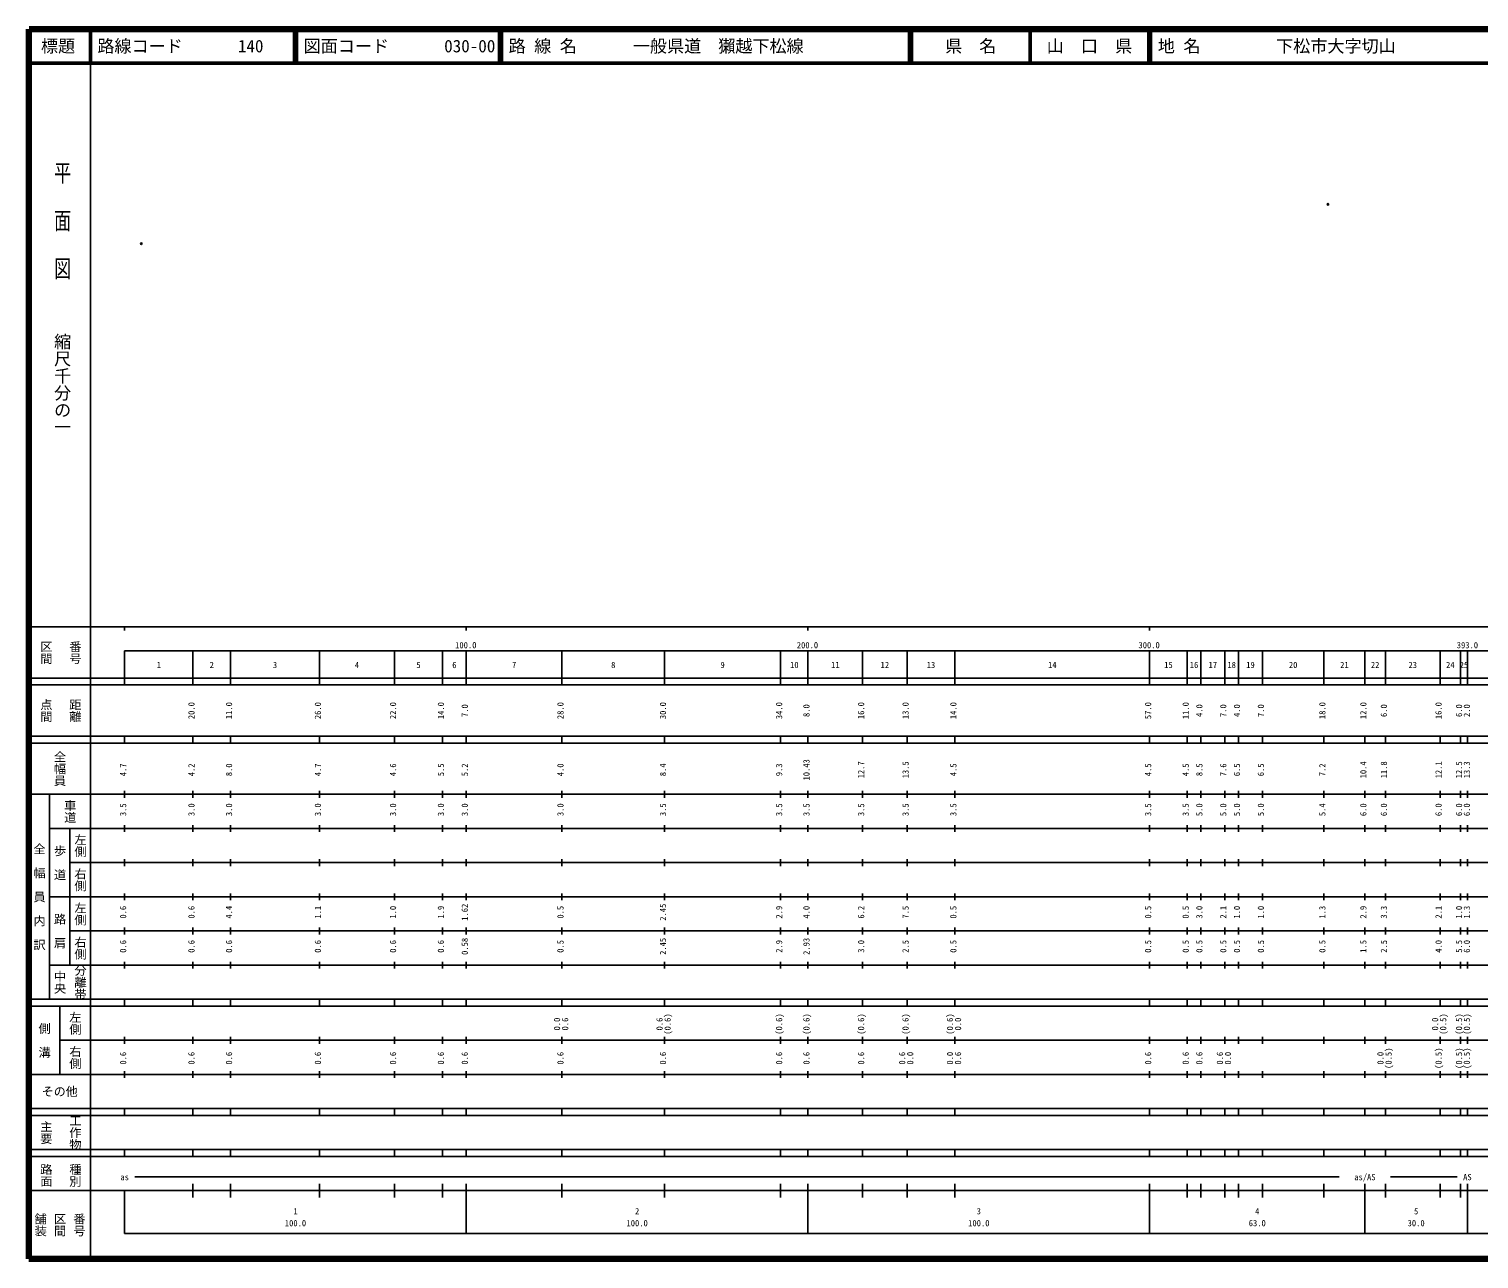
# Model space of a CAD drawing. Units: millimetres on the paper. Extents: x 40 to 680, y 20 to 380.
# Drawn here: x 40 to 464.4, y 20 to 380 of the extents above; entities that cross this region are included whole.
import ezdxf
from ezdxf.enums import TextEntityAlignment as Align

# ---------------------------------------------------------------- set-up
doc = ezdxf.new("R2010")
doc.units = ezdxf.units.MM
doc.header["$PDMODE"] = 32
doc.header["$PDSIZE"] = 0.5
doc.layers.add('M-OTRS', color=6, linetype='Continuous')
doc.layers.add('M-TTL-TXT', color=7, linetype='Continuous')
for name, color, linetype, lineweight in [('M-TTL', 2, 'Continuous', 140), ('M-TTL-BAND', 7, 'Continuous', 25), ('M-TTL-LINE', 7, 'Continuous', 50)]:
    doc.layers.add(name, color=color, linetype=linetype, lineweight=lineweight)
doc.styles.add('@ＭＳ ゴシック', font='')
doc.styles.add('ＭＳ ゴシック', font='')
doc.styles.get('@ＭＳ ゴシック').set_extended_font_data('@MS Gothic')
doc.styles.get('ＭＳ ゴシック').set_extended_font_data('MS Gothic')

msp = doc.modelspace()

# ---------------------------------------------------------------- linework, layer by layer
at = {"layer": 'M-OTRS'}
for p in [(420.198, 328.693), (72.86, 317.167)]:
    msp.add_point(p, dxfattribs=at)
at = {"layer": 'M-TTL'}
for p, q in [((40, 380), (40, 20)), ((680, 380), (40, 380)), ((40, 20), (680, 20))]:
    msp.add_line(p, q, dxfattribs=at)
at = {"layer": 'M-TTL-BAND'}
for p, q in [((58, 370), (58, 20)), ((40, 205), (579, 205)), ((68, 205), (68, 204)), ((168, 205), (168, 204)), ((268, 205), (268, 204)), ((368, 205), (368, 204)), ((68, 198), (579, 198)), ((68, 198), (68, 188)), ((88, 188), (88, 198)), ((99, 188), (99, 198)), ((125, 188), (125, 198)), ((147, 188), (147, 198)), ((161, 188), (161, 198)), ((168, 188), (168, 198)), ((196, 188), (196, 198)), ((226, 188), (226, 198)), ((260, 188), (260, 198)), ((268, 188), (268, 198)), ((284, 188), (284, 198)), ((297, 188), (297, 198)), ((311, 188), (311, 198)), ((368, 188), (368, 198)), ((379, 188), (379, 198)), ((383, 188), (383, 198)), ((390, 188), (390, 198)), ((394, 188), (394, 198)), ((401, 188), (401, 198)), ((419, 188), (419, 198)), ((431, 188), (431, 198)), ((437, 188), (437, 198)), ((453, 188), (453, 198)), ((459, 188), (459, 198)), ((461, 188), (461, 198)), ((40, 190), (579, 190)), ((40, 188), (579, 188)), ((40, 173), (579, 173)), ((40, 171), (579, 171)), ((68, 171), (68, 173)), ((88, 171), (88, 173)), ((99, 171), (99, 173)), ((125, 171), (125, 173)), ((147, 171), (147, 173)), ((161, 171), (161, 173)), ((168, 171), (168, 173)), ((196, 171), (196, 173)), ((226, 171), (226, 173)), ((260, 171), (260, 173)), ((268, 171), (268, 173)), ((284, 171), (284, 173)), ((297, 171), (297, 173)), ((311, 171), (311, 173)), ((368, 171), (368, 173)), ((379, 171), (379, 173)), ((383, 171), (383, 173)), ((390, 171), (390, 173)), ((394, 171), (394, 173)), ((401, 171), (401, 173)), ((419, 171), (419, 173)), ((431, 171), (431, 173)), ((437, 171), (437, 173)), ((453, 171), (453, 173)), ((459, 171), (459, 173)), ((461, 171), (461, 173)), ((40, 156), (579, 156)), ((46, 96), (46, 156)), ((68, 155), (68, 157)), ((88, 155), (88, 157)), ((99, 155), (99, 157)), ((125, 155), (125, 157)), ((147, 155), (147, 157)), ((161, 155), (161, 157)), ((168, 155), (168, 157)), ((196, 155), (196, 157)), ((226, 155), (226, 157)), ((260, 155), (260, 157)), ((268, 155), (268, 157)), ((284, 155), (284, 157)), ((297, 155), (297, 157)), ((311, 155), (311, 157)), ((368, 155), (368, 157)), ((379, 155), (379, 157)), ((383, 155), (383, 157)), ((390, 155), (390, 157)), ((394, 155), (394, 157)), ((401, 155), (401, 157)), ((419, 155), (419, 157)), ((431, 155), (431, 157)), ((437, 155), (437, 157)), ((453, 155), (453, 157)), ((459, 155), (459, 157)), ((461, 155), (461, 157)), ((46, 146), (579, 146)), ((52, 146), (52, 106)), ((68, 145), (68, 147)), ((88, 145), (88, 147)), ((99, 145), (99, 147)), ((125, 145), (125, 147)), ((147, 145), (147, 147)), ((161, 145), (161, 147)), ((168, 145), (168, 147)), ((196, 145), (196, 147)), ((226, 145), (226, 147)), ((260, 145), (260, 147)), ((268, 145), (268, 147)), ((284, 145), (284, 147)), ((297, 145), (297, 147)), ((311, 145), (311, 147)), ((368, 145), (368, 147)), ((379, 145), (379, 147)), ((383, 145), (383, 147)), ((390, 145), (390, 147)), ((394, 145), (394, 147)), ((401, 145), (401, 147)), ((419, 145), (419, 147)), ((431, 145), (431, 147)), ((437, 145), (437, 147)), ((453, 145), (453, 147)), ((459, 145), (459, 147)), ((461, 145), (461, 147)), ((52, 136), (579, 136)), ((68, 135), (68, 137)), ((88, 135), (88, 137)), ((99, 135), (99, 137)), ((125, 135), (125, 137)), ((147, 135), (147, 137)), ((161, 135), (161, 137)), ((168, 135), (168, 137)), ((196, 135), (196, 137)), ((226, 135), (226, 137)), ((260, 135), (260, 137)), ((268, 135), (268, 137)), ((284, 135), (284, 137)), ((297, 135), (297, 137)), ((311, 135), (311, 137)), ((368, 135), (368, 137)), ((379, 135), (379, 137)), ((383, 135), (383, 137)), ((390, 135), (390, 137)), ((394, 135), (394, 137)), ((401, 135), (401, 137)), ((419, 135), (419, 137)), ((431, 135), (431, 137)), ((437, 135), (437, 137)), ((453, 135), (453, 137)), ((459, 135), (459, 137)), ((461, 135), (461, 137)), ((46, 126), (579, 126)), ((68, 125), (68, 127)), ((88, 125), (88, 127)), ((99, 125), (99, 127)), ((125, 125), (125, 127)), ((147, 125), (147, 127)), ((161, 125), (161, 127)), ((168, 125), (168, 127)), ((196, 125), (196, 127)), ((226, 125), (226, 127)), ((260, 125), (260, 127)), ((268, 125), (268, 127)), ((284, 125), (284, 127)), ((297, 125), (297, 127)), ((311, 125), (311, 127)), ((368, 125), (368, 127)), ((379, 125), (379, 127)), ((383, 125), (383, 127)), ((390, 125), (390, 127)), ((394, 125), (394, 127)), ((401, 125), (401, 127)), ((419, 125), (419, 127)), ((431, 125), (431, 127)), ((437, 125), (437, 127)), ((453, 125), (453, 127)), ((459, 125), (459, 127)), ((461, 125), (461, 127)), ((52, 116), (579, 116)), ((68, 115), (68, 117)), ((88, 115), (88, 117)), ((99, 115), (99, 117)), ((125, 115), (125, 117)), ((147, 115), (147, 117)), ((161, 115), (161, 117)), ((168, 115), (168, 117)), ((196, 115), (196, 117)), ((226, 115), (226, 117)), ((260, 115), (260, 117)), ((268, 115), (268, 117)), ((284, 115), (284, 117)), ((297, 115), (297, 117)), ((311, 115), (311, 117)), ((368, 115), (368, 117)), ((379, 115), (379, 117)), ((383, 115), (383, 117)), ((390, 115), (390, 117)), ((394, 115), (394, 117)), ((401, 115), (401, 117)), ((419, 115), (419, 117)), ((431, 115), (431, 117)), ((437, 115), (437, 117)), ((453, 115), (453, 117)), ((459, 115), (459, 117)), ((461, 115), (461, 117)), ((68, 105), (68, 107)), ((88, 105), (88, 107)), ((99, 105), (99, 107)), ((125, 105), (125, 107)), ((147, 105), (147, 107)), ((161, 105), (161, 107)), ((168, 105), (168, 107)), ((196, 105), (196, 107)), ((226, 105), (226, 107)), ((260, 105), (260, 107)), ((268, 105), (268, 107)), ((284, 105), (284, 107)), ((297, 105), (297, 107)), ((311, 105), (311, 107)), ((368, 105), (368, 107)), ((379, 105), (379, 107)), ((383, 105), (383, 107)), ((390, 105), (390, 107)), ((394, 105), (394, 107)), ((401, 105), (401, 107)), ((419, 105), (419, 107)), ((431, 105), (431, 107)), ((437, 105), (437, 107)), ((453, 105), (453, 107)), ((459, 105), (459, 107)), ((461, 105), (461, 107)), ((46, 106), (579, 106)), ((40, 96), (579, 96)), ((40, 94), (579, 94)), ((49, 94), (49, 74)), ((68, 94), (68, 96)), ((88, 94), (88, 96)), ((99, 94), (99, 96)), ((125, 94), (125, 96)), ((147, 94), (147, 96)), ((161, 94), (161, 96)), ((168, 94), (168, 96)), ((196, 94), (196, 96)), ((226, 94), (226, 96)), ((260, 94), (260, 96)), ((268, 94), (268, 96)), ((284, 94), (284, 96)), ((297, 94), (297, 96)), ((311, 94), (311, 96)), ((368, 94), (368, 96)), ((379, 94), (379, 96)), ((383, 94), (383, 96)), ((390, 94), (390, 96)), ((394, 94), (394, 96)), ((401, 94), (401, 96)), ((419, 94), (419, 96)), ((431, 94), (431, 96)), ((437, 94), (437, 96)), ((453, 94), (453, 96)), ((459, 94), (459, 96)), ((461, 94), (461, 96)), ((68, 83), (68, 85)), ((88, 83), (88, 85)), ((99, 83), (99, 85)), ((125, 83), (125, 85)), ((147, 83), (147, 85)), ((161, 83), (161, 85)), ((168, 83), (168, 85)), ((196, 83), (196, 85)), ((226, 83), (226, 85)), ((260, 83), (260, 85)), ((268, 83), (268, 85)), ((284, 83), (284, 85)), ((297, 83), (297, 85)), ((311, 83), (311, 85)), ((368, 83), (368, 85)), ((379, 83), (379, 85)), ((383, 83), (383, 85)), ((390, 83), (390, 85)), ((394, 83), (394, 85)), ((401, 83), (401, 85)), ((419, 83), (419, 85)), ((431, 83), (431, 85)), ((437, 83), (437, 85)), ((453, 83), (453, 85)), ((459, 83), (459, 85)), ((461, 83), (461, 85)), ((49, 84), (579, 84)), ((40, 74), (579, 74)), ((68, 73), (68, 75)), ((88, 73), (88, 75)), ((99, 73), (99, 75)), ((125, 73), (125, 75)), ((147, 73), (147, 75)), ((161, 73), (161, 75)), ((168, 73), (168, 75)), ((196, 73), (196, 75)), ((226, 73), (226, 75)), ((260, 73), (260, 75)), ((268, 73), (268, 75)), ((284, 73), (284, 75)), ((297, 73), (297, 75)), ((311, 73), (311, 75)), ((368, 73), (368, 75)), ((379, 73), (379, 75)), ((383, 73), (383, 75)), ((390, 73), (390, 75)), ((394, 73), (394, 75)), ((401, 73), (401, 75)), ((419, 73), (419, 75)), ((431, 73), (431, 75)), ((437, 73), (437, 75)), ((453, 73), (453, 75)), ((459, 73), (459, 75)), ((461, 73), (461, 75)), ((40, 64), (579, 64)), ((68, 62), (68, 64)), ((88, 62), (88, 64)), ((99, 62), (99, 64)), ((125, 62), (125, 64)), ((147, 62), (147, 64)), ((161, 62), (161, 64)), ((168, 62), (168, 64)), ((196, 62), (196, 64)), ((226, 62), (226, 64)), ((260, 62), (260, 64)), ((268, 62), (268, 64)), ((284, 62), (284, 64)), ((297, 62), (297, 64)), ((311, 62), (311, 64)), ((368, 62), (368, 64)), ((379, 62), (379, 64)), ((383, 62), (383, 64)), ((390, 62), (390, 64)), ((394, 62), (394, 64)), ((401, 62), (401, 64)), ((419, 62), (419, 64)), ((431, 62), (431, 64)), ((437, 62), (437, 64)), ((453, 62), (453, 64)), ((459, 62), (459, 64)), ((461, 62), (461, 64)), ((40, 62), (579, 62)), ((40, 52), (579, 52)), ((68, 50), (68, 52)), ((88, 50), (88, 52)), ((99, 50), (99, 52)), ((125, 50), (125, 52)), ((147, 50), (147, 52)), ((161, 50), (161, 52)), ((168, 50), (168, 52)), ((196, 50), (196, 52)), ((226, 50), (226, 52)), ((260, 50), (260, 52)), ((268, 50), (268, 52)), ((284, 50), (284, 52)), ((297, 50), (297, 52)), ((311, 50), (311, 52)), ((368, 50), (368, 52)), ((379, 50), (379, 52)), ((383, 50), (383, 52)), ((390, 50), (390, 52)), ((394, 50), (394, 52)), ((401, 50), (401, 52)), ((419, 50), (419, 52)), ((431, 50), (431, 52)), ((437, 50), (437, 52)), ((453, 50), (453, 52)), ((459, 50), (459, 52)), ((461, 50), (461, 52)), ((40, 50), (579, 50)), ((71, 44), (423.5, 44)), ((438.5, 44), (458, 44)), ((40, 40), (579, 40)), ((68, 40), (68, 27.5)), ((88, 38), (88, 42)), ((99, 38), (99, 42)), ((125, 38), (125, 42)), ((147, 38), (147, 42)), ((161, 38), (161, 42)), ((168, 27.5), (168, 42)), ((196, 38), (196, 42)), ((226, 38), (226, 42)), ((260, 38), (260, 42)), ((268, 27.5), (268, 42)), ((284, 38), (284, 42)), ((297, 38), (297, 42)), ((311, 38), (311, 42)), ((368, 27.5), (368, 42)), ((379, 38), (379, 42)), ((383, 38), (383, 42)), ((390, 38), (390, 42)), ((394, 38), (394, 42)), ((401, 38), (401, 42)), ((419, 38), (419, 42)), ((431, 27.5), (431, 42)), ((437, 38), (437, 42)), ((453, 38), (453, 42)), ((459, 38), (459, 42)), ((461, 27.5), (461, 42)), ((68, 27.5), (579, 27.5))]:
    msp.add_line(p, q, dxfattribs=at)
at = {"layer": 'M-TTL-LINE'}
for p, q in [((58, 380), (58, 370)), ((117.75, 380), (117.75, 370)), ((118.25, 380), (118.25, 370)), ((177.75, 380), (177.75, 370)), ((178.25, 380), (178.25, 370)), ((297.75, 380), (297.75, 370)), ((298.25, 380), (298.25, 370)), ((333, 380), (333, 370)), ((367.75, 380), (367.75, 370)), ((368.25, 380), (368.25, 370)), ((40, 370), (680, 370))]:
    msp.add_line(p, q, dxfattribs=at)

# ---------------------------------------------------------------- texts
at = {"layer": 'M-TTL-BAND', "style": '@ＭＳ ゴシック', "width": 1.4}
msp.add_text('平  面  図', height=3.666, rotation=270, dxfattribs=at).set_placement((49.777, 306.475), align=Align.MIDDLE_RIGHT)
at = {"layer": 'M-TTL-BAND', "style": '@ＭＳ ゴシック'}
msp.add_text('縮尺千分の一', height=3.666, rotation=270, dxfattribs=at).set_placement((49.777, 261.03), align=Align.MIDDLE_RIGHT)
for s, p in [('区間', (45, 197.5)), ('番号', (53.5, 197.5)), ('点間', (45, 180.5)), ('距離', (53.5, 180.5)), ('全幅員', (49, 163.5)), ('車道', (52, 151)), ('左側', (55, 141)), ('全\u3000幅\u3000員\u3000内\u3000訳', (43, 126)), ('歩\u3000道', (49, 136)), ('右側', (55, 131)), ('左側', (55, 121)), ('路\u3000肩', (49, 116)), ('右側', (55, 111)), ('中央', (49, 101)), ('分離帯', (55, 101)), ('左側', (53.5, 89)), ('側\u3000溝', (44.5, 84)), ('右側', (53.5, 79)), ('主要', (45, 57)), ('工作物', (53.5, 57)), ('路面', (45, 44.5)), ('種別', (53.5, 44.5)), ('舗装', (43.333, 30)), ('区間', (49, 30)), ('番号', (54.667, 30))]:
    msp.add_text(s, height=2.566, rotation=270, dxfattribs=at).set_placement(p, align=Align.MIDDLE_CENTER)
at = {"layer": 'M-TTL-BAND', "style": 'ＭＳ ゴシック'}
for s, p in [('100.0', (167.844, 198.195)), ('200.0', (267.844, 198.195)), ('300.0', (367.844, 198.195)), ('393.0', (461, 198.195)), ('1', (78, 192.405)), ('2', (93.5, 192.405)), ('3', (112, 192.405)), ('4', (136, 192.405)), ('5', (154, 192.405)), ('6', (164.5, 192.405)), ('7', (182, 192.405)), ('8', (211, 192.405)), ('9', (243, 192.405)), ('10', (264, 192.405)), ('11', (276, 192.405)), ('12', (290.5, 192.405)), ('13', (304, 192.405)), ('14', (339.5, 192.405)), ('15', (373.5, 192.405)), ('16', (381, 192.405)), ('17', (386.5, 192.405)), ('18', (392, 192.405)), ('19', (397.5, 192.405)), ('20', (410, 192.405)), ('21', (425, 192.405)), ('22', (434, 192.405)), ('23', (445, 192.405)), ('24', (456, 192.405)), ('25', (460, 192.405)), ('as', (68, 42.5)), ('as/AS', (431, 42.5)), ('AS', (461, 42.5)), ('1', (118, 32.523)), ('2', (218, 32.523)), ('3', (318, 32.523)), ('4', (399.5, 32.523)), ('5', (446, 32.523)), ('100.0', (118, 29.033)), ('100.0', (218, 29.033)), ('100.0', (318, 29.033)), ('63.0', (399.5, 29.033)), ('30.0', (446, 29.033))]:
    msp.add_text(s, height=1.833, dxfattribs=at).set_placement(p, align=Align.BOTTOM_CENTER)
for s, p in [('20.0', (89, 180.5)), ('11.0', (100, 180.5)), ('26.0', (126, 180.5)), ('22.0', (148, 180.5)), ('14.0', (162, 180.5)), ('28.0', (197, 180.5)), ('30.0', (227, 180.5)), ('34.0', (261, 180.5)), ('16.0', (285, 180.5)), ('13.0', (298, 180.5)), ('14.0', (312, 180.5)), ('57.0', (369, 180.5)), ('11.0', (380, 180.5)), ('18.0', (420, 180.5)), ('12.0', (432, 180.5)), ('16.0', (454, 180.5)), ('7.0', (169, 180.5)), ('8.0', (269, 180.5)), ('4.0', (384, 180.5)), ('7.0', (391, 180.5)), ('4.0', (395, 180.5)), ('7.0', (402, 180.5)), ('6.0', (438, 180.5)), ('6.0', (460, 180.5)), ('2.0', (462.285, 180.5)), ('10.43', (269, 163.174)), ('12.7', (285, 163.174)), ('13.5', (298, 163.174)), ('10.4', (432, 163.174)), ('11.8', (438, 163.174)), ('12.1', (454, 163.174)), ('12.5', (460, 163.174)), ('4.7', (69, 163.174)), ('4.2', (89, 163.174)), ('8.0', (100, 163.174)), ('4.7', (126, 163.174)), ('4.6', (148, 163.174)), ('5.5', (162, 163.174)), ('5.2', (169, 163.174)), ('4.0', (197, 163.174)), ('8.4', (227, 163.174)), ('9.3', (261, 163.174)), ('4.5', (312, 163.174)), ('4.5', (369, 163.174)), ('4.5', (380, 163.174)), ('8.5', (384, 163.174)), ('7.6', (391, 163.174)), ('6.5', (395, 163.174)), ('6.5', (402, 163.174)), ('7.2', (420, 163.174)), ('13.3', (462.285, 163.174)), ('3.5', (69, 151.5)), ('3.0', (89, 151.5)), ('3.0', (100, 151.5)), ('3.0', (126, 151.5)), ('3.0', (148, 151.5)), ('3.0', (162, 151.5)), ('3.0', (169, 151.5)), ('3.0', (197, 151.5)), ('3.5', (227, 151.5)), ('3.5', (261, 151.5)), ('3.5', (269, 151.5)), ('3.5', (285, 151.5)), ('3.5', (298, 151.5)), ('3.5', (312, 151.5)), ('3.5', (369, 151.5)), ('3.5', (380, 151.5)), ('5.0', (384, 151.5)), ('5.0', (391, 151.5)), ('5.0', (395, 151.5)), ('5.0', (402, 151.5)), ('5.4', (420, 151.5)), ('6.0', (432, 151.5)), ('6.0', (438, 151.5)), ('6.0', (454, 151.5)), ('6.0', (460, 151.5)), ('6.0', (462.285, 151.5)), ('0.6', (69, 121.5)), ('0.6', (89, 121.5)), ('4.4', (100, 121.5)), ('1.1', (126, 121.5)), ('1.0', (148, 121.5)), ('1.9', (162, 121.5)), ('1.62', (169, 121.5)), ('0.5', (197, 121.5)), ('2.45', (227, 121.5)), ('2.9', (261, 121.5)), ('4.0', (269, 121.5)), ('6.2', (285, 121.5)), ('7.5', (298, 121.5)), ('0.5', (312, 121.5)), ('0.5', (369, 121.5)), ('0.5', (380, 121.5)), ('3.0', (384, 121.5)), ('2.1', (391, 121.5)), ('1.0', (395, 121.5)), ('1.0', (402, 121.5)), ('1.3', (420, 121.5)), ('2.9', (432, 121.5)), ('3.3', (438, 121.5)), ('2.1', (454, 121.5)), ('1.0', (460, 121.5)), ('1.3', (462.285, 121.5)), ('0.6', (69, 111.5)), ('0.6', (89, 111.5)), ('0.6', (100, 111.5)), ('0.6', (126, 111.5)), ('0.6', (148, 111.5)), ('0.6', (162, 111.5)), ('0.58', (169, 111.5)), ('0.5', (197, 111.5)), ('2.45', (227, 111.5)), ('2.9', (261, 111.5)), ('2.93', (269, 111.5)), ('3.0', (285, 111.5)), ('2.5', (298, 111.5)), ('0.5', (312, 111.5)), ('0.5', (369, 111.5)), ('0.5', (380, 111.5)), ('0.5', (384, 111.5)), ('0.5', (391, 111.5)), ('0.5', (395, 111.5)), ('0.5', (402, 111.5)), ('0.5', (420, 111.5)), ('1.5', (432, 111.5)), ('2.5', (438, 111.5)), ('4.0', (454, 111.5)), ('5.5', (460, 111.5)), ('6.0', (462.285, 111.5)), ('0.0', (196, 88.764)), ('0.6', (198.37, 88.764)), ('0.6', (226, 88.764)), ('(0.6)', (228.37, 88.764)), ('(0.6)', (261, 88.764)), ('(0.6)', (269, 88.764)), ('(0.6)', (285, 88.764)), ('(0.6)', (298, 88.764)), ('(0.6)', (311, 88.764)), ('0.0', (313.37, 88.764)), ('0.0', (453, 88.764)), ('(0.5)', (455.37, 88.764)), ('(0.5)', (460, 88.764)), ('(0.5)', (462.285, 88.764)), ('(0.5)', (439.37, 78.764)), ('(0.5)', (454, 78.764)), ('(0.5)', (460, 78.764)), ('(0.5)', (462.285, 78.764)), ('0.6', (69, 78.764)), ('0.6', (89, 78.764)), ('0.6', (100, 78.764)), ('0.6', (126, 78.764)), ('0.6', (148, 78.764)), ('0.6', (162, 78.764)), ('0.6', (169, 78.764)), ('0.6', (197, 78.764)), ('0.6', (227, 78.764)), ('0.6', (261, 78.764)), ('0.6', (269, 78.764)), ('0.6', (285, 78.764)), ('0.6', (297, 78.764)), ('0.0', (299.37, 78.764)), ('0.0', (311, 78.764)), ('0.6', (313.37, 78.764)), ('0.6', (369, 78.764)), ('0.6', (380, 78.764)), ('0.6', (384, 78.764)), ('0.6', (390, 78.764)), ('0.0', (392.37, 78.764)), ('0.0', (437, 78.764))]:
    msp.add_text(s, height=1.833, rotation=90, dxfattribs=at).set_placement(p, align=Align.BOTTOM_CENTER)
msp.add_text('その他', height=2.566, dxfattribs=at).set_placement((49, 69), align=Align.MIDDLE_CENTER)
at = {"layer": 'M-TTL-TXT', "style": 'ＭＳ ゴシック'}
for s, p in [('標題', (48.5, 375)), ('県\u3000名', (315.625, 375)), ('山\u3000口\u3000県', (350.375, 375))]:
    msp.add_text(s, height=3.666, dxfattribs=at).set_placement(p, align=Align.MIDDLE_CENTER)
for s, p in [('路線コード', (60, 375)), ('140', (101.142, 375)), ('図面コード', (120.38, 375)), ('030-00', (161.521, 375)), ('路 線 名', (180.38, 375)), ('一般県道\u3000獺越下松線', (216.734, 375)), ('地 名', (370.38, 375)), ('下松市大字切山', (405.024, 375))]:
    msp.add_text(s, height=3.666, dxfattribs=at).set_placement(p, align=Align.MIDDLE_LEFT)

doc.saveas('drawing.dxf')
